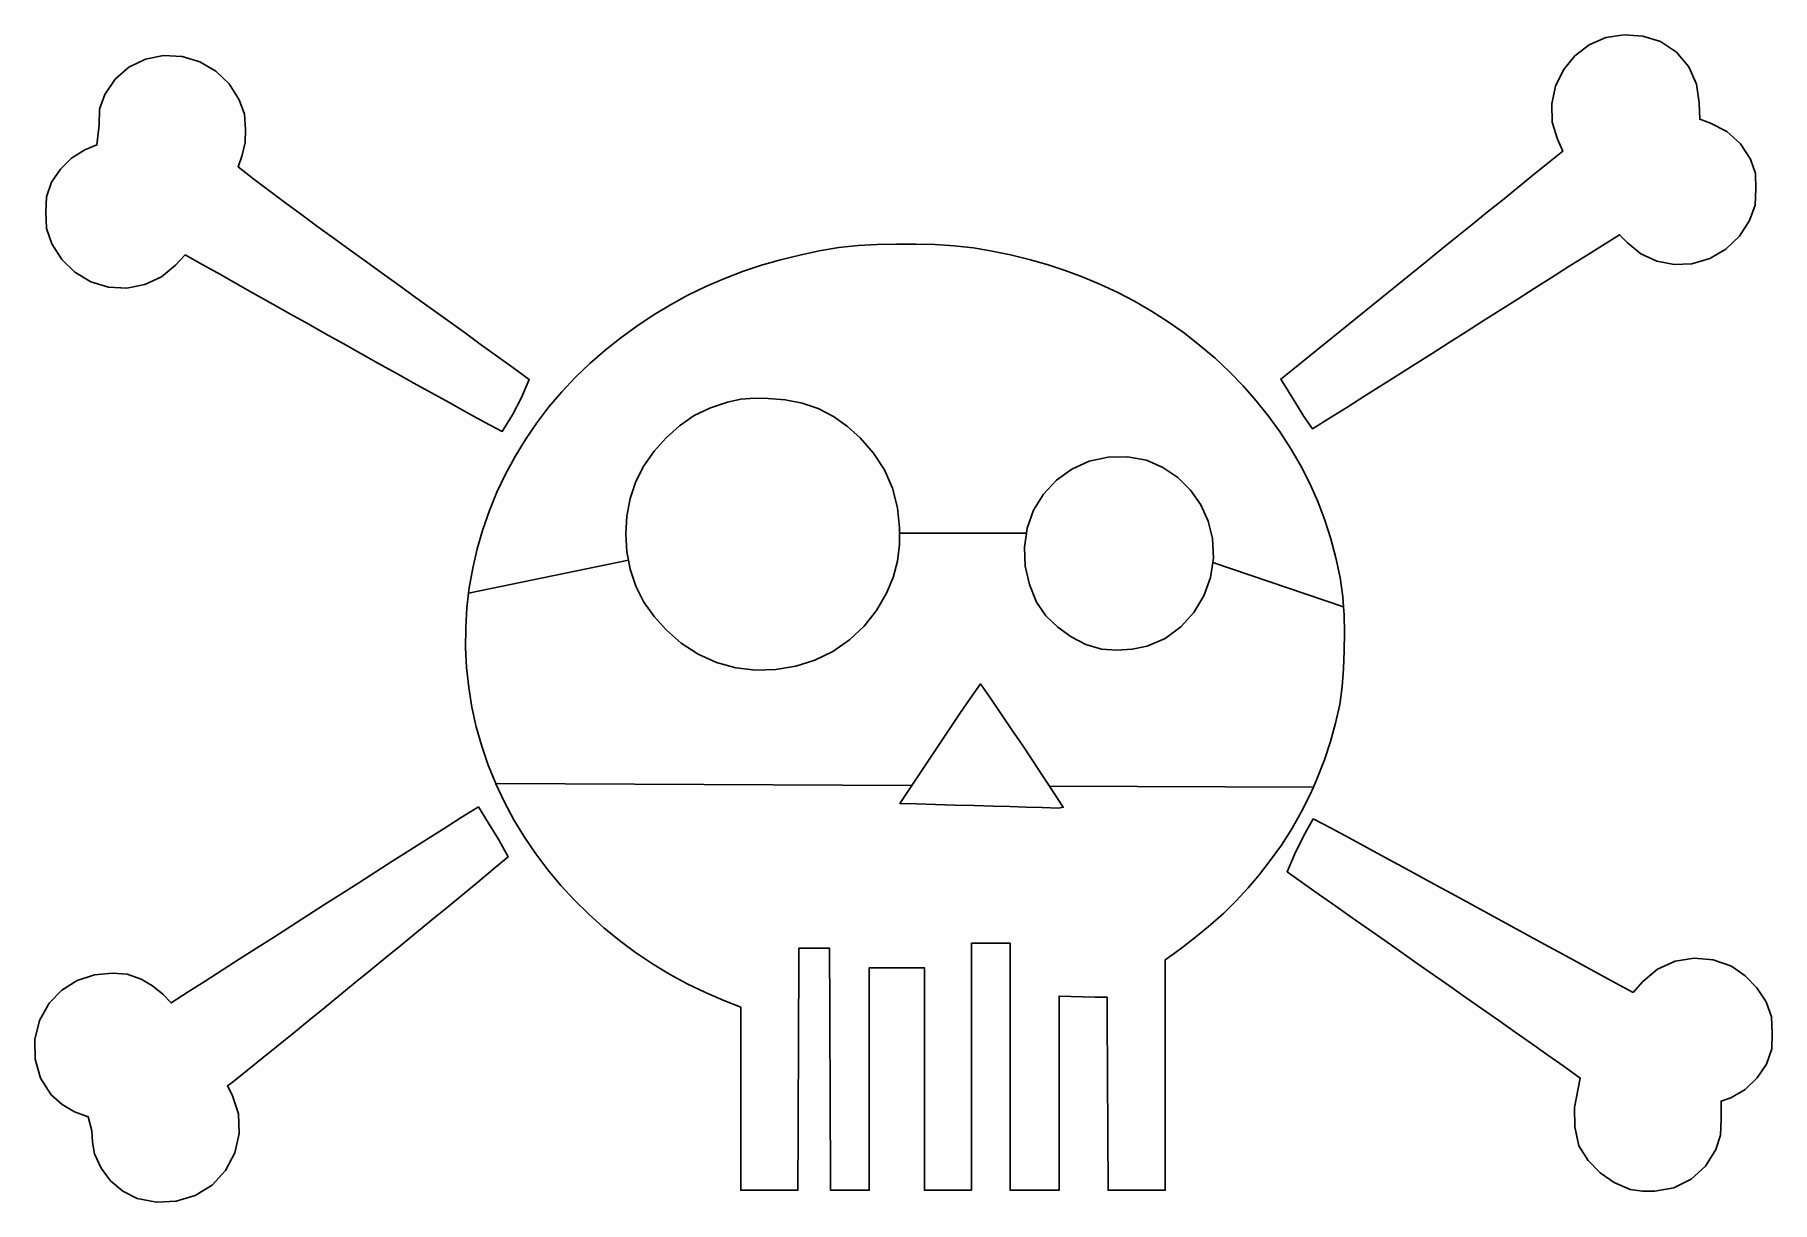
# Model space of a CAD drawing. Extents: x -269 to -28, y 91 to 252.
import ezdxf

# ---------------------------------------------------------------- set-up
doc = ezdxf.new("R2010")
doc.units = 0
doc.layers.add('Layer_1', color=7, linetype='CONTINUOUS')

msp = doc.modelspace()

# ---------------------------------------------------------------- linework, layer by layer
at = {"layer": 'Layer_1', "color": 7}
for points in [[(-48.780347, 252.329514), (-51.329167, 251.950278), (-53.622222, 250.944861), (-55.606597, 249.419097), (-57.185278, 247.47), (-58.278889, 245.212222), (-58.816875, 242.769236), (-58.7375, 240.264514), (-58.005486, 237.874444), (-57.255833, 236.242847), (-59.346042, 234.558333), (-61.445069, 232.865), (-63.535278, 231.180486), (-65.625486, 229.487153), (-67.715694, 227.802639), (-69.805903, 226.109306), (-71.896111, 224.424792), (-73.986319, 222.731458), (-76.085347, 221.046944), (-78.246111, 219.291875), (-80.415694, 217.545625), (-82.585278, 215.790556), (-84.754861, 214.044306), (-86.915625, 212.289236), (-89.085208, 210.542986), (-91.254792, 208.787917), (-93.424375, 207.041667), (-95.585139, 205.286597), (-96.273056, 204.730972), (-95.223542, 203.02), (-94.174028, 201.300208), (-93.080417, 199.553958), (-91.907431, 197.869444), (-89.526181, 199.333472), (-87.15375, 200.815139), (-84.790139, 202.305625), (-82.435347, 203.796111), (-80.071736, 205.286597), (-77.708125, 206.785903), (-75.353333, 208.276389), (-72.989722, 209.775694), (-70.634931, 211.275), (-68.280139, 212.765486), (-65.934167, 214.264792), (-63.579375, 215.755278), (-61.224583, 217.245764), (-58.869792, 218.745069), (-56.515, 220.235556), (-54.160208, 221.726042), (-51.805417, 223.207708), (-49.432986, 224.680556), (-48.357014, 223.604583), (-46.469653, 222.061181), (-44.255972, 221.038125), (-41.865903, 220.553056), (-39.431736, 220.667708), (-36.953472, 221.408542), (-34.722153, 222.696181), (-32.852431, 224.477708), (-31.458958, 226.647292), (-30.674028, 228.763958), (-30.559375, 231.021736), (-30.647569, 233.129583), (-31.317847, 235.122778), (-32.684861, 237.274722), (-34.572222, 238.976875), (-36.847639, 240.114583), (-38.346944, 240.661389), (-38.408681, 242.901528), (-38.805556, 245.503264), (-39.863889, 247.910972), (-41.566042, 249.912986), (-43.744444, 251.385833), (-46.205069, 252.153125), (-48.780347, 252.329514), (-48.780347, 252.329514)], [(-250.789722, 249.454375), (-253.294444, 248.969306), (-255.578681, 247.866875), (-257.4925, 246.191181), (-258.930069, 244.092153), (-259.635625, 242.037222), (-259.715, 239.85), (-260.006042, 237.098333), (-261.699375, 236.428056), (-263.525, 235.272708), (-265.059583, 233.755764), (-266.267847, 231.956597), (-266.964583, 229.936944), (-267.052778, 227.785), (-266.964583, 225.536042), (-266.232569, 223.410556), (-264.865556, 221.267431), (-263.039931, 219.494722), (-260.852708, 218.198264), (-258.427361, 217.457431), (-255.887361, 217.3075), (-253.391458, 217.792569), (-251.089583, 218.877361), (-249.131667, 220.491319), (-247.782292, 221.893611), (-245.356944, 220.526597), (-242.931597, 219.168403), (-240.50625, 217.801389), (-238.080903, 216.443194), (-235.655556, 215.085), (-233.230208, 213.717986), (-230.804861, 212.359792), (-228.379514, 211.001597), (-225.954167, 209.634583), (-223.52, 208.267569), (-221.077014, 206.909375), (-218.642847, 205.542361), (-216.199861, 204.184167), (-213.756875, 202.825972), (-211.313889, 201.476597), (-208.862083, 200.127222), (-206.410278, 198.786667), (-203.940833, 197.490208), (-202.547361, 199.800903), (-201.303819, 202.208611), (-200.245486, 204.678056), (-202.485625, 206.318472), (-204.734583, 207.950069), (-206.983542, 209.572847), (-209.2325, 211.195625), (-211.481458, 212.827222), (-213.739236, 214.45), (-215.988194, 216.072778), (-218.245972, 217.695556), (-220.494931, 219.318333), (-222.735069, 220.932292), (-224.975208, 222.54625), (-227.206528, 224.169028), (-229.437847, 225.800625), (-231.669167, 227.432222), (-233.891667, 229.063819), (-236.114167, 230.704236), (-238.327847, 232.362292), (-240.479792, 234.082083), (-239.924167, 235.687222), (-239.527292, 237.424653), (-239.439097, 239.215), (-239.589028, 241.349306), (-240.3475, 243.351319), (-241.714514, 245.529722), (-243.548958, 247.31125), (-245.771458, 248.607708), (-248.232083, 249.330903), (-250.789722, 249.454375), (-250.789722, 249.454375)], [(-149.419028, 223.401736), (-152.0825, 223.331181), (-154.737153, 223.18125), (-157.382986, 222.899028), (-160.099375, 222.440417), (-162.789306, 221.884792), (-165.461597, 221.232153), (-168.107431, 220.464861), (-170.717986, 219.591736), (-173.293264, 218.612778), (-175.815625, 217.519167), (-178.285069, 216.310903), (-180.701597, 214.987986), (-183.056389, 213.568056), (-185.349444, 212.042292), (-187.571944, 210.419514), (-189.732708, 208.717361), (-191.822917, 206.909375), (-193.816111, 204.995556), (-195.712292, 202.984722), (-197.502639, 200.876875), (-199.178333, 198.680833), (-200.748194, 196.396597), (-202.185764, 194.041806), (-203.499861, 191.607639), (-204.681667, 189.111736), (-205.731181, 186.554097), (-206.639583, 183.943542), (-207.406875, 181.288889), (-208.033056, 178.590139), (-208.509306, 175.87375), (-208.5975, 175.115278), (-186.495972, 179.710208), (-186.707639, 180.874375), (-186.839931, 183.335), (-186.707639, 185.795625), (-186.266667, 188.229792), (-185.472917, 190.566944), (-184.352847, 192.754167), (-182.924097, 194.773819), (-181.274861, 196.608264), (-179.431597, 198.266319), (-177.385486, 199.68625), (-175.154167, 200.771042), (-172.799375, 201.555972), (-170.956111, 201.961667), (-169.059931, 202.085139), (-167.172569, 202.041042), (-164.808958, 201.855833), (-162.480625, 201.414861), (-160.240486, 200.656389), (-158.141458, 199.562778), (-156.218819, 198.186944), (-154.46375, 196.590625), (-152.611667, 194.509236), (-151.077083, 192.198542), (-149.957014, 189.649722), (-149.295556, 186.950972), (-149.022153, 184.181667), (-149.022153, 183.440833), (-131.445, 183.440833), (-131.347986, 184.111111), (-130.457222, 186.589375), (-129.090208, 188.838333), (-127.299861, 190.760972), (-125.165556, 192.295556), (-122.775486, 193.397986), (-120.156111, 193.927153), (-117.492639, 193.97125), (-114.864444, 193.512639), (-112.580208, 192.524861), (-110.525278, 191.131389), (-108.752569, 189.393958), (-107.323819, 187.356667), (-106.300764, 185.090069), (-105.701042, 182.673542), (-105.56875, 179.983611), (-105.665764, 179.357431), (-87.585903, 173.245556), (-87.682917, 174.621389), (-88.088611, 177.320139), (-88.644236, 180.00125), (-89.340972, 182.647083), (-90.178819, 185.248819), (-91.157778, 187.797639), (-92.269028, 190.293542), (-93.512569, 192.727708), (-94.879583, 195.100139), (-96.36125, 197.393194), (-97.957569, 199.606875), (-99.668542, 201.741181), (-101.476528, 203.796111), (-103.381528, 205.754028), (-105.374722, 207.62375), (-107.456111, 209.396458), (-109.616875, 211.072153), (-111.848194, 212.650833), (-114.150069, 214.123681), (-116.513681, 215.499514), (-118.833194, 216.716597), (-121.205625, 217.827847), (-123.630972, 218.833264), (-126.082778, 219.741667), (-128.578681, 220.553056), (-131.101042, 221.27625), (-133.641042, 221.893611), (-136.2075, 222.431597), (-138.791597, 222.881389), (-141.437431, 223.172431), (-144.092083, 223.331181), (-146.755556, 223.401736), (-149.419028, 223.401736), (-149.419028, 223.401736)], [(-87.585903, 173.245556), (-105.665764, 179.357431), (-105.983264, 177.320139), (-106.900486, 174.788958), (-108.285139, 172.469444), (-110.093125, 170.467431), (-112.262708, 168.871111), (-114.740972, 167.795139), (-116.831181, 167.380625), (-118.965486, 167.239514), (-121.090972, 167.380625), (-123.260556, 168.042083), (-125.280208, 169.091597), (-127.132292, 170.423333), (-128.755069, 172.010833), (-130.042708, 173.880556), (-131.048125, 176.314722), (-131.621389, 178.881181), (-131.736042, 181.509375), (-131.445, 183.440833), (-149.022153, 183.440833), (-149.013333, 181.853333), (-149.277917, 179.542639), (-149.877639, 177.3025), (-150.786042, 175.159375), (-152.179514, 172.760486), (-153.916944, 170.590903), (-155.936597, 168.685903), (-158.212014, 167.089583), (-160.699097, 165.854861), (-163.35375, 165.025833), (-166.096597, 164.584861), (-168.883542, 164.496667), (-171.644028, 164.814167), (-174.325139, 165.555), (-176.856319, 166.710347), (-179.184653, 168.227292), (-181.274861, 170.061736), (-182.924097, 171.896181), (-184.352847, 173.915833), (-185.472917, 176.103056), (-186.266667, 178.440208), (-186.495972, 179.710208), (-208.5975, 175.115278), (-208.826806, 173.122083), (-209.003194, 170.361597), (-209.012014, 167.601111), (-208.879722, 164.840625), (-208.588681, 162.088958), (-208.138889, 159.36375), (-207.547986, 156.665), (-206.789514, 153.983889), (-205.881111, 151.346875), (-204.849236, 148.824514), (-147.293542, 148.56875), (-146.199931, 150.209167), (-144.824097, 152.272917), (-143.448264, 154.336667), (-142.054792, 156.409236), (-140.661319, 158.481806), (-139.259028, 160.554375), (-137.821458, 162.591667), (-136.339792, 160.492639), (-134.893403, 158.375972), (-133.455833, 156.241667), (-132.018264, 154.116181), (-130.589514, 151.981875), (-129.169583, 149.83875), (-128.27, 148.480556), (-91.775139, 148.321806), (-91.184236, 149.644722), (-90.240556, 152.114167), (-89.411528, 154.636528), (-88.705972, 157.185347), (-88.123889, 159.769444), (-87.78875, 162.230069), (-87.612361, 164.699514), (-87.515347, 167.186597), (-87.480069, 169.664861), (-87.515347, 172.143125), (-87.585903, 173.245556), (-87.585903, 173.245556)], [(-91.775139, 148.321806), (-128.27, 148.480556), (-127.749653, 147.695625), (-126.373819, 145.534861), (-127.008819, 145.420208), (-129.257778, 145.499583), (-131.515556, 145.561319), (-133.773333, 145.631875), (-136.022292, 145.693611), (-138.685764, 145.764167), (-141.349236, 145.834722), (-144.012708, 145.914097), (-146.676181, 146.002292), (-148.951597, 146.081667), (-147.575764, 148.145417), (-147.293542, 148.56875), (-204.849236, 148.824514), (-204.831597, 148.771597), (-203.640972, 146.249236), (-202.326875, 143.797431), (-200.880486, 141.416181), (-199.310625, 139.114306), (-197.634931, 136.891806), (-195.844583, 134.748681), (-193.957222, 132.702569), (-191.972847, 130.744653), (-189.900278, 128.88375), (-187.739514, 127.119861), (-185.499375, 125.461806), (-183.188681, 123.909583), (-180.807431, 122.472014), (-178.355625, 121.140278), (-175.850903, 119.923194), (-173.293264, 118.820764), (-170.964931, 117.885903), (-170.964931, 115.363542), (-170.964931, 112.832361), (-170.964931, 110.301181), (-170.964931, 107.77), (-170.964931, 105.247639), (-170.964931, 102.716458), (-170.964931, 100.185278), (-170.964931, 97.654097), (-170.964931, 95.131736), (-170.964931, 92.600556), (-168.989375, 92.600556), (-167.013819, 92.600556), (-165.038264, 92.600556), (-163.062708, 92.600556), (-163.053889, 95.3875), (-163.045069, 98.174444), (-163.027431, 100.961389), (-163.018611, 103.748333), (-163.009792, 106.535278), (-162.992153, 109.322222), (-162.983333, 112.109167), (-162.965694, 114.896111), (-162.956875, 117.683056), (-162.948056, 120.47), (-162.930417, 123.256944), (-162.921597, 126.043889), (-160.804931, 126.043889), (-158.688264, 126.043889), (-158.679444, 123.256944), (-158.661806, 120.47), (-158.652986, 117.683056), (-158.635347, 114.896111), (-158.626528, 112.109167), (-158.617708, 109.322222), (-158.600069, 106.535278), (-158.59125, 103.748333), (-158.582431, 100.961389), (-158.564792, 98.174444), (-158.555972, 95.3875), (-158.538333, 92.600556), (-155.866042, 92.600556), (-153.184931, 92.600556), (-153.184931, 95.167014), (-153.184931, 97.724653), (-153.184931, 100.291111), (-153.184931, 102.857569), (-153.184931, 105.415208), (-153.184931, 107.981667), (-153.184931, 110.548125), (-153.184931, 113.105764), (-153.184931, 115.672222), (-153.184931, 118.238681), (-153.184931, 120.796319), (-153.184931, 123.362778), (-151.279931, 123.362778), (-149.374931, 123.362778), (-147.469931, 123.362778), (-145.564931, 123.362778), (-145.564931, 120.796319), (-145.564931, 118.238681), (-145.564931, 115.672222), (-145.564931, 113.105764), (-145.564931, 110.548125), (-145.564931, 107.981667), (-145.564931, 105.415208), (-145.564931, 102.857569), (-145.564931, 100.291111), (-145.564931, 97.724653), (-145.564931, 95.167014), (-145.564931, 92.600556), (-143.942153, 92.600556), (-142.319375, 92.600556), (-140.696597, 92.600556), (-139.073819, 92.600556), (-139.073819, 95.043542), (-139.073819, 97.477708), (-139.073819, 99.920694), (-139.073819, 102.354861), (-139.073819, 104.797847), (-139.073819, 107.232014), (-139.073819, 109.675), (-139.073819, 112.117986), (-139.073819, 114.552153), (-139.073819, 116.995139), (-139.073819, 119.429306), (-139.073819, 121.872292), (-139.073819, 124.306458), (-139.073819, 126.749444), (-136.392708, 126.749444), (-133.711597, 126.749444), (-133.711597, 124.306458), (-133.711597, 121.872292), (-133.711597, 119.429306), (-133.711597, 116.995139), (-133.711597, 114.552153), (-133.711597, 112.117986), (-133.711597, 109.675), (-133.711597, 107.232014), (-133.711597, 104.797847), (-133.711597, 102.354861), (-133.711597, 99.920694), (-133.711597, 97.477708), (-133.711597, 95.043542), (-133.711597, 92.600556), (-132.018264, 92.600556), (-130.324931, 92.600556), (-128.631597, 92.600556), (-126.938264, 92.600556), (-126.938264, 95.281667), (-126.938264, 97.962778), (-126.938264, 100.652708), (-126.938264, 103.333819), (-126.938264, 106.014931), (-126.938264, 108.696042), (-126.938264, 111.377153), (-126.938264, 114.067083), (-126.938264, 116.748194), (-126.938264, 119.429306), (-125.280208, 119.394028), (-123.622153, 119.349931), (-121.964097, 119.305833), (-120.306042, 119.270556), (-120.288403, 116.607083), (-120.279583, 113.934792), (-120.261944, 111.271319), (-120.244306, 108.599028), (-120.235486, 105.935556), (-120.217847, 103.272083), (-120.200208, 100.599792), (-120.191389, 97.936319), (-120.17375, 95.264028), (-120.156111, 92.600556), (-118.180556, 92.600556), (-116.213819, 92.600556), (-114.238264, 92.600556), (-112.262708, 92.600556), (-112.262708, 95.255208), (-112.262708, 97.901042), (-112.262708, 100.555694), (-112.262708, 103.210347), (-112.262708, 105.865), (-112.262708, 108.510833), (-112.262708, 111.165486), (-112.262708, 113.820139), (-112.262708, 116.465972), (-112.262708, 119.120625), (-112.262708, 121.775278), (-112.262708, 124.429931), (-111.027986, 125.347153), (-109.793264, 126.264375), (-107.861806, 127.746042), (-105.983264, 129.280625), (-104.166458, 130.903403), (-102.437847, 132.605556), (-100.788611, 134.387083), (-99.21875, 136.247986), (-97.728264, 138.161806), (-96.193681, 140.322569), (-94.764931, 142.553889), (-93.450833, 144.855764), (-92.260208, 147.219375), (-91.775139, 148.321806), (-91.775139, 148.321806)], [(-207.248125, 145.596597), (-209.629375, 144.12375), (-211.992986, 142.624444), (-214.356597, 141.125139), (-216.720208, 139.625833), (-219.083819, 138.117708), (-221.447431, 136.609583), (-223.802222, 135.101458), (-226.165833, 133.593333), (-228.520625, 132.085208), (-230.884236, 130.577083), (-233.239028, 129.068958), (-235.602639, 127.560833), (-237.957431, 126.043889), (-240.312222, 124.535764), (-242.675833, 123.027639), (-245.030625, 121.519514), (-247.394236, 120.011389), (-249.749028, 118.494444), (-250.904375, 119.693889), (-252.315486, 120.840417), (-253.894167, 121.757639), (-255.816806, 122.463194), (-257.871736, 122.621944), (-260.358819, 122.375), (-262.73125, 121.572431), (-264.847917, 120.240694), (-266.611806, 118.459167), (-267.961181, 116.086736), (-268.605, 113.432083), (-268.552083, 110.698056), (-267.802431, 108.078681), (-266.338403, 105.767986), (-264.812639, 104.471528), (-263.101667, 103.430833), (-261.231944, 102.760556), (-260.711597, 100.829097), (-260.614583, 99.232778), (-260.332361, 97.654097), (-259.441597, 95.634444), (-258.109861, 93.879375), (-256.425347, 92.459444), (-254.458611, 91.454028), (-251.768681, 90.9425), (-249.025833, 91.10125), (-246.397639, 91.868542), (-244.069306, 93.32375), (-242.208403, 95.334583), (-240.920764, 97.759931), (-240.312222, 100.441042), (-240.426875, 103.175069), (-241.3, 105.776806), (-241.926181, 107.037986), (-241.308819, 107.514236), (-239.165694, 109.216389), (-237.031389, 110.927361), (-234.905903, 112.655972), (-232.780417, 114.375764), (-230.654931, 116.104375), (-228.529444, 117.832986), (-226.403958, 119.570417), (-224.287292, 121.299028), (-222.161806, 123.027639), (-220.045139, 124.765069), (-217.928472, 126.493681), (-215.802986, 128.231111), (-213.686319, 129.968542), (-211.569653, 131.705972), (-209.461806, 133.443403), (-207.345139, 135.189653), (-205.237292, 136.935903), (-203.147083, 138.699792), (-204.443542, 141.036944), (-205.845833, 143.321181), (-207.248125, 145.596597), (-207.248125, 145.596597)], [(-91.792778, 143.920903), (-93.124514, 141.548472), (-94.332778, 139.105486), (-95.399931, 136.618403), (-93.159792, 135.022083), (-90.910833, 133.443403), (-88.653056, 131.855903), (-86.404097, 130.277222), (-84.155139, 128.698542), (-81.906181, 127.119861), (-79.657222, 125.541181), (-77.399444, 123.9625), (-75.150486, 122.383819), (-72.892708, 120.796319), (-70.634931, 119.208819), (-68.377153, 117.630139), (-66.119375, 116.042639), (-63.861597, 114.455139), (-61.612639, 112.867639), (-59.354861, 111.280139), (-57.097083, 109.692639), (-54.856944, 108.096319), (-55.139167, 106.65875), (-55.668333, 104.039375), (-55.633056, 101.349444), (-55.042153, 98.738889), (-53.772153, 96.728056), (-52.114097, 95.025903), (-50.165, 93.658889), (-47.977778, 92.715208), (-46.275625, 92.459444), (-44.555833, 92.450625), (-41.91, 92.926875), (-39.502292, 94.108681), (-37.526736, 95.934306), (-36.097986, 98.209722), (-35.454167, 100.229375), (-35.365972, 102.363681), (-35.383611, 104.930139), (-34.060694, 105.397569), (-32.058681, 106.544097), (-30.382986, 108.131597), (-29.095347, 110.045417), (-28.389792, 112.126806), (-28.310417, 114.331667), (-28.407431, 116.554167), (-29.130625, 118.635556), (-30.435903, 120.567014), (-32.0675, 122.233889), (-33.963681, 123.574444), (-36.477222, 124.465208), (-39.123056, 124.703333), (-41.75125, 124.271181), (-44.176597, 123.177569), (-46.205069, 121.457778), (-47.563264, 119.940833), (-50.015069, 121.272569), (-52.475694, 122.613125), (-54.9275, 123.953681), (-57.379306, 125.285417), (-59.831111, 126.625972), (-62.282917, 127.966528), (-64.734722, 129.298264), (-67.186528, 130.638819), (-69.638333, 131.979375), (-72.090139, 133.319931), (-74.550764, 134.651667), (-77.002569, 135.992222), (-79.463194, 137.323958), (-81.923819, 138.655694), (-84.384444, 139.987431), (-86.845069, 141.310347), (-89.314514, 142.633264), (-91.792778, 143.920903), (-91.792778, 143.920903)]]:
    msp.add_lwpolyline(points, dxfattribs=at)

doc.saveas('drawing.dxf')
